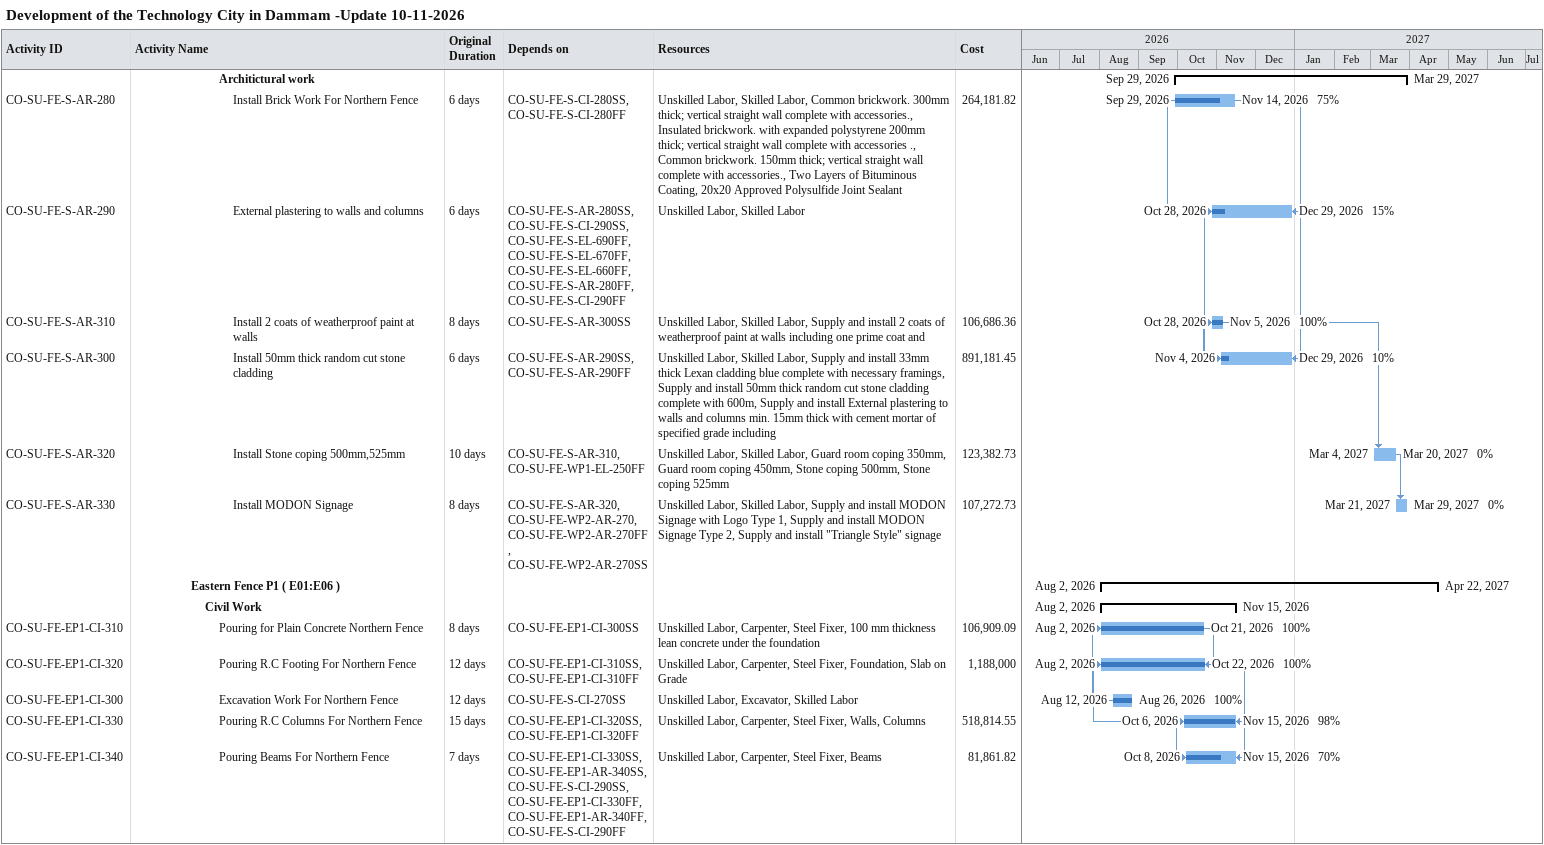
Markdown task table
Development of the Technology City in Dammam -Update 10-11-2026

| ID | Level | Task | Original duration | Start | Finish | Predecessors | Resources | % complete | Cost |
|---|---|---|---|---|---|---|---|---|---|
|  | 7 | **Architictural work** |  | 2026-09-29 | 2027-03-29 |  |  |  |  |
| CO-SU-FE-S-AR-280 | 8 | Install Brick Work For Northern Fence | 6d | 2026-09-29 | 2026-11-14 | CO-SU-FE-S-CI-280SS, CO-SU-FE-S-CI-280FF | Unskilled Labor, Skilled Labor, Common brickwork. 300mm thick; vertical straight wall complete with accessories., Insulated brickwork. with expanded polystyrene 200mm thick; vertical straight wall complete with accessories ., Common brickwork. 150mm thick; vertical straight wall complete with accessories., Two Layers of Bituminous Coating, 20x20 Approved Polysulfide Joint Sealant | 75 | 264181.82 |
| CO-SU-FE-S-AR-290 | 8 | External plastering to walls and columns | 6d | 2026-10-28 | 2026-12-29 | CO-SU-FE-S-AR-280SS, CO-SU-FE-S-CI-290SS, CO-SU-FE-S-EL-690FF, CO-SU-FE-S-EL-670FF, CO-SU-FE-S-EL-660FF, CO-SU-FE-S-AR-280FF, CO-SU-FE-S-CI-290FF | Unskilled Labor, Skilled Labor | 15 |  |
| CO-SU-FE-S-AR-310 | 8 | Install 2 coats of weatherproof paint at walls | 8d | 2026-10-28 | 2026-11-05 | CO-SU-FE-S-AR-300SS | Unskilled Labor, Skilled Labor, Supply and install 2 coats of weatherproof paint at walls including one prime coat and | 100 | 106686.36 |
| CO-SU-FE-S-AR-300 | 8 | Install 50mm thick random cut stone cladding | 6d | 2026-11-04 | 2026-12-29 | CO-SU-FE-S-AR-290SS, CO-SU-FE-S-AR-290FF | Unskilled Labor, Skilled Labor, Supply and install 33mm thick Lexan cladding blue complete with necessary framings, Supply and install 50mm thick random cut stone cladding complete with 600m, Supply and install External plastering to walls and columns min. 15mm thick with cement mortar of specified grade including | 10 | 891181.45 |
| CO-SU-FE-S-AR-320 | 8 | Install Stone coping 500mm,525mm | 10d | 2027-03-04 | 2027-03-20 | CO-SU-FE-S-AR-310, CO-SU-FE-WP1-EL-250FF | Unskilled Labor, Skilled Labor, Guard room coping 350mm, Guard room coping 450mm, Stone coping 500mm, Stone coping 525mm | 0 | 123382.73 |
| CO-SU-FE-S-AR-330 | 8 | Install MODON Signage | 8d | 2027-03-21 | 2027-03-29 | CO-SU-FE-S-AR-320, CO-SU-FE-WP2-AR-270, CO-SU-FE-WP2-AR-270FF, CO-SU-FE-WP2-AR-270SS | Unskilled Labor, Skilled Labor, Supply and install MODON Signage with Logo Type 1, Supply and install MODON Signage Type 2, Supply and install "Triangle Style" signage | 0 | 107272.73 |
|  | 5 | **Eastern Fence P1 ( E01:E06 )** |  | 2026-08-02 | 2027-04-22 |  |  |  |  |
|  | 6 | **Civil Work** |  | 2026-08-02 | 2026-11-15 |  |  |  |  |
| CO-SU-FE-EP1-CI-310 | 7 | Pouring for Plain Concrete Northern Fence | 8d | 2026-08-02 | 2026-10-21 | CO-SU-FE-EP1-CI-300SS | Unskilled Labor, Carpenter, Steel Fixer, 100 mm thickness lean concrete under the foundation | 100 | 106909.09 |
| CO-SU-FE-EP1-CI-320 | 7 | Pouring R.C Footing For Northern Fence | 12d | 2026-08-02 | 2026-10-22 | CO-SU-FE-EP1-CI-310SS, CO-SU-FE-EP1-CI-310FF | Unskilled Labor, Carpenter, Steel Fixer, Foundation, Slab on Grade | 100 | 1188000 |
| CO-SU-FE-EP1-CI-300 | 7 | Excavation Work For Northern Fence | 12d | 2026-08-12 | 2026-08-26 | CO-SU-FE-S-CI-270SS | Unskilled Labor, Excavator, Skilled Labor | 100 |  |
| CO-SU-FE-EP1-CI-330 | 7 | Pouring R.C Columns For Northern Fence | 15d | 2026-10-06 | 2026-11-15 | CO-SU-FE-EP1-CI-320SS, CO-SU-FE-EP1-CI-320FF | Unskilled Labor, Carpenter, Steel Fixer, Walls, Columns | 98 | 518814.55 |
| CO-SU-FE-EP1-CI-340 | 7 | Pouring Beams For Northern Fence | 7d | 2026-10-08 | 2026-11-15 | CO-SU-FE-EP1-CI-330SS, CO-SU-FE-EP1-AR-340SS, CO-SU-FE-S-CI-290SS, CO-SU-FE-EP1-CI-330FF, CO-SU-FE-EP1-AR-340FF, CO-SU-FE-S-CI-290FF | Unskilled Labor, Carpenter, Steel Fixer, Beams | 70 | 81861.82 |
